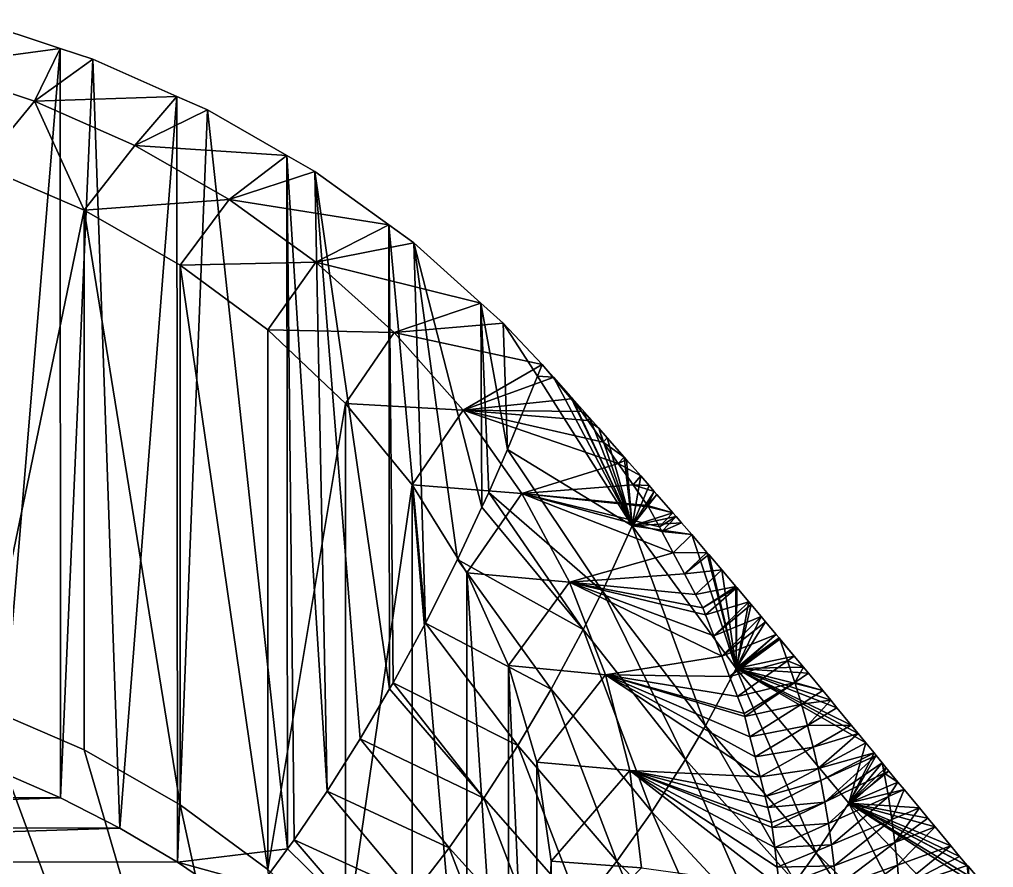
# Model space of a CAD drawing. Header units: metres. Extents: x -44.6 to 35.4, y -44.1 to 26.9.
# Drawn here: x -23.86 to -18.44, y 21.97 to 26.68 of the extents above; entities that cross this region are included whole.
import ezdxf

# ---------------------------------------------------------------- set-up
doc = ezdxf.new("R2010")
doc.units = ezdxf.units.M

msp = doc.modelspace()

# ---------------------------------------------------------------- linework, layer by layer
for points in [[(-23.629068, 26.523386, 98.445526), (-24.116924, 26.683905, 98.352852), (-24.359426, 26.423681, 99.426849)], [(-24.116924, 26.683905, 98.352852), (-23.629068, 26.523386, 98.445526), (-23.963497, 22.503819, 91.214554)], [(-24.359426, 26.423681, 99.426849), (-23.772367, 26.230522, 99.538376), (-23.629068, 26.523386, 98.445526)], [(-23.629068, 26.523386, 98.445526), (-23.626297, 22.357008, 91.214554), (-23.963497, 22.503819, 91.214554)], [(-23.772367, 26.230522, 99.538376), (-23.447474, 26.463634, 98.480026), (-23.629068, 26.523386, 98.445526)], [(-23.626297, 22.357008, 91.214554), (-23.629068, 26.523386, 98.445526), (-23.447474, 26.463634, 98.480026)], [(-22.979111, 26.255901, 98.59996), (-23.447474, 26.463634, 98.480026), (-23.772367, 26.230522, 99.538376)], [(-23.447474, 26.463634, 98.480026), (-23.296661, 22.188845, 91.214554), (-23.626297, 22.357008, 91.214554)], [(-23.447474, 26.463634, 98.480026), (-22.979111, 26.255901, 98.59996), (-23.296661, 22.188845, 91.214554)], [(-24.068258, 25.869621, 99.746742), (-23.772367, 26.230522, 99.538376), (-24.359426, 26.423681, 99.426849)], [(-23.772367, 26.230522, 99.538376), (-24.068258, 25.869621, 99.746742), (-23.494675, 25.623297, 99.888954)], [(-23.772367, 26.230522, 99.538376), (-23.213409, 25.982605, 99.681511), (-22.979111, 26.255901, 98.59996)], [(-23.494675, 25.623297, 99.888954), (-23.213409, 25.982605, 99.681511), (-23.772367, 26.230522, 99.538376)], [(-22.979111, 26.255901, 98.59996), (-22.975603, 21.999846, 91.214554), (-23.296661, 22.188845, 91.214554)], [(-23.213409, 25.982605, 99.681511), (-22.810064, 26.180923, 98.64325), (-22.979111, 26.255901, 98.59996)], [(-22.975603, 21.999846, 91.214554), (-22.979111, 26.255901, 98.59996), (-22.810064, 26.180923, 98.64325)], [(-22.367315, 25.927761, 98.789413), (-22.810064, 26.180923, 98.64325), (-23.213409, 25.982605, 99.681511)], [(-22.36348, 22.0737, 92.102325), (-22.975603, 21.999846, 91.214554), (-22.810064, 26.180923, 98.64325)], [(-22.810064, 26.180923, 98.64325), (-22.367315, 25.927761, 98.789413), (-22.36348, 22.0737, 92.102325)], [(-22.689337, 25.682941, 99.854523), (-23.213409, 25.982605, 99.681511), (-23.494675, 25.623297, 99.888954)], [(-23.213409, 25.982605, 99.681511), (-22.689337, 25.682941, 99.854523), (-22.367315, 25.927761, 98.789413)], [(-22.689337, 25.682941, 99.854523), (-22.212437, 25.839201, 98.840538), (-22.367315, 25.927761, 98.789413)], [(-22.367315, 25.927761, 98.789413), (-22.212437, 25.839201, 98.840538), (-22.142908, 22.394337, 92.978561)], [(-22.142908, 22.394337, 92.978561), (-22.327505, 22.122843, 92.236618), (-22.367315, 25.927761, 98.789413)], [(-22.327505, 22.122843, 92.236618), (-22.36348, 22.0737, 92.102325), (-22.367315, 25.927761, 98.789413)], [(-23.494675, 25.623297, 99.888954), (-24.068258, 25.869621, 99.746742), (-24.068256, 22.869621, 94.550583)], [(-21.801201, 25.542994, 99.011559), (-22.212437, 25.839201, 98.840538), (-22.689337, 25.682941, 99.854523)], [(-22.212437, 25.839201, 98.840538), (-21.801201, 25.542994, 99.011559), (-21.796711, 22.96246, 94.53112)], [(-21.796711, 22.96246, 94.53112), (-21.959049, 22.685507, 93.774261), (-22.212437, 25.839201, 98.840538)], [(-21.959049, 22.685507, 93.774261), (-22.142908, 22.394337, 92.978561), (-22.212437, 25.839201, 98.840538)], [(-23.494675, 25.623297, 99.888954), (-22.960392, 25.317797, 100.065338), (-22.689337, 25.682941, 99.854523)], [(-22.206509, 25.335167, 100.055305), (-22.689337, 25.682941, 99.854523), (-22.960392, 25.317797, 100.065338)], [(-22.689337, 25.682941, 99.854523), (-22.206509, 25.335167, 100.055305), (-21.801201, 25.542994, 99.011559)], [(-24.068256, 22.869621, 94.550583), (-23.494675, 22.623297, 94.692802), (-23.494675, 25.623297, 99.888954)], [(-23.494675, 25.623297, 99.888954), (-23.494675, 22.623297, 94.692802), (-22.960392, 22.317797, 94.869186)], [(-22.960392, 22.317797, 94.869186), (-22.960392, 25.317797, 100.065338), (-23.494675, 25.623297, 99.888954)], [(-22.206509, 25.335167, 100.055305), (-21.661842, 25.442617, 99.069511), (-21.801201, 25.542994, 99.011559)], [(-21.801201, 25.542994, 99.011559), (-21.661842, 25.442617, 99.069511), (-21.596203, 23.328558, 95.531586)], [(-21.596203, 23.328558, 95.531586), (-21.776583, 22.996799, 94.624962), (-21.801201, 25.542994, 99.011559)], [(-21.776583, 22.996799, 94.624962), (-21.796711, 22.96246, 94.53112), (-21.801201, 25.542994, 99.011559)], [(-21.287722, 25.106327, 99.263664), (-21.661842, 25.442617, 99.069511), (-22.206509, 25.335167, 100.055305)], [(-21.661842, 25.442617, 99.069511), (-21.287722, 25.106327, 99.263664), (-21.28306, 23.971941, 97.289825)], [(-21.28306, 23.971941, 97.289825), (-21.418655, 23.681005, 96.494759), (-21.661842, 25.442617, 99.069511)], [(-21.418655, 23.681005, 96.494759), (-21.596203, 23.328558, 95.531586), (-21.661842, 25.442617, 99.069511)], [(-22.960392, 25.317797, 100.065338), (-22.473509, 24.95775, 100.273209), (-22.206509, 25.335167, 100.055305)], [(-22.960392, 25.317797, 100.065338), (-22.960392, 22.317797, 94.869186), (-22.473509, 21.95775, 95.077057)], [(-22.473509, 21.95775, 95.077057), (-22.473509, 24.95775, 100.273209), (-22.960392, 25.317797, 100.065338)], [(-21.770786, 24.943506, 100.281433), (-22.206509, 25.335167, 100.055305), (-22.473509, 24.95775, 100.273209)], [(-22.206509, 25.335167, 100.055305), (-21.770786, 24.943506, 100.281433), (-21.287722, 25.106327, 99.263664)], [(-21.770786, 24.943506, 100.281433), (-21.164968, 24.995985, 99.32737), (-21.287722, 25.106327, 99.263664)], [(-21.287722, 25.106327, 99.263664), (-21.164968, 24.995985, 99.32737), (-21.13983, 24.294205, 98.170494)], [(-21.13983, 24.294205, 98.170494), (-21.244968, 24.053673, 97.513176), (-21.287722, 25.106327, 99.263664)], [(-21.244968, 24.053673, 97.513176), (-21.28306, 23.971941, 97.289825), (-21.287722, 25.106327, 99.263664)], [(-20.947977, 24.766102, 99.460098), (-21.164968, 24.995985, 99.32737), (-21.770786, 24.943506, 100.281433)], [(-21.164968, 24.995985, 99.32737), (-20.947977, 24.766102, 99.460098), (-20.973417, 24.700876, 99.281845)], [(-20.973417, 24.700876, 99.281845), (-21.13983, 24.294205, 98.170494), (-21.164968, 24.995985, 99.32737)], [(-22.473509, 24.95775, 100.273209), (-22.041407, 24.548616, 100.509422), (-21.770786, 24.943506, 100.281433)], [(-22.041407, 24.548616, 100.509422), (-22.473509, 24.95775, 100.273209), (-22.473509, 21.95775, 95.077057)], [(-21.387463, 24.512711, 100.530151), (-21.770786, 24.943506, 100.281433), (-22.041407, 24.548616, 100.509422)], [(-20.947977, 24.766102, 99.460098), (-21.770786, 24.943506, 100.281433), (-21.387463, 24.512711, 100.530151)], [(-21.387463, 24.512711, 100.530151), (-20.886723, 24.693371, 99.50209), (-20.947977, 24.766102, 99.460098)], [(-20.973417, 24.700876, 99.281845), (-20.947977, 24.766102, 99.460098), (-20.884922, 24.695456, 99.498978)], [(-20.947977, 24.766102, 99.460098), (-20.886723, 24.693371, 99.50209), (-20.884922, 24.695456, 99.498978)], [(-20.786348, 24.574194, 99.570892), (-20.886723, 24.693371, 99.50209), (-21.387463, 24.512711, 100.530151)], [(-21.13983, 24.294205, 98.170494), (-20.973417, 24.700876, 99.281845), (-20.44619, 23.868719, 99.075012)], [(-20.44619, 23.868719, 99.075012), (-20.973417, 24.700876, 99.281845), (-20.884922, 24.695456, 99.498978)], [(-20.789352, 24.588381, 99.557907), (-20.884922, 24.695456, 99.498978), (-20.886723, 24.693371, 99.50209)], [(-20.886723, 24.693371, 99.50209), (-20.786348, 24.574194, 99.570892), (-20.789352, 24.588381, 99.557907)], [(-20.884922, 24.695456, 99.498978), (-20.789352, 24.588381, 99.557907), (-20.44619, 23.868719, 99.075012)], [(-22.473509, 21.95775, 95.077057), (-22.041407, 21.548616, 95.313271), (-22.041407, 24.548616, 100.509422)], [(-22.041407, 24.548616, 100.509422), (-21.670635, 24.096598, 100.770393), (-21.387463, 24.512711, 100.530151)], [(-21.670635, 24.096598, 100.770393), (-22.041407, 24.548616, 100.509422), (-22.041407, 21.548616, 95.313271)], [(-21.387463, 24.512711, 100.530151), (-20.727842, 24.504728, 99.611), (-20.786348, 24.574194, 99.570892)], [(-20.786348, 24.574194, 99.570892), (-20.781773, 24.579849, 99.562096), (-20.789352, 24.588381, 99.557907)], [(-20.789352, 24.588381, 99.557907), (-20.781773, 24.579849, 99.562096), (-20.44619, 23.868719, 99.075012)], [(-20.781773, 24.579849, 99.562096), (-20.786348, 24.574194, 99.570892), (-20.727842, 24.504728, 99.611)], [(-20.727842, 24.504728, 99.611), (-20.68232, 24.467886, 99.617126), (-20.781773, 24.579849, 99.562096)], [(-20.781773, 24.579849, 99.562096), (-20.68232, 24.467886, 99.617126), (-20.44619, 23.868719, 99.075012)], [(-21.061186, 24.04801, 100.798447), (-21.387463, 24.512711, 100.530151), (-21.670635, 24.096598, 100.770393)], [(-21.387463, 24.512711, 100.530151), (-20.607731, 24.333658, 99.70977), (-20.692762, 24.454763, 99.639847)], [(-21.387463, 24.512711, 100.530151), (-21.061186, 24.04801, 100.798447), (-20.524174, 24.214649, 99.778481)], [(-20.524174, 24.214649, 99.778481), (-20.607731, 24.333658, 99.70977), (-21.387463, 24.512711, 100.530151)], [(-20.692762, 24.454763, 99.639847), (-20.727842, 24.504728, 99.611), (-21.387463, 24.512711, 100.530151)], [(-20.727842, 24.504728, 99.611), (-20.692762, 24.454763, 99.639847), (-20.68232, 24.467886, 99.617126)], [(-20.632561, 24.411869, 99.644653), (-20.68232, 24.467886, 99.617126), (-20.692762, 24.454763, 99.639847)], [(-20.692762, 24.454763, 99.639847), (-20.607731, 24.333658, 99.70977), (-20.632561, 24.411869, 99.644653)], [(-20.44619, 23.868719, 99.075012), (-20.68232, 24.467886, 99.617126), (-20.632561, 24.411869, 99.644653)], [(-20.607731, 24.333658, 99.70977), (-20.585484, 24.358522, 99.667358), (-20.632561, 24.411869, 99.644653)], [(-20.632561, 24.411869, 99.644653), (-20.585484, 24.358522, 99.667358), (-20.44619, 23.868719, 99.075012)], [(-20.491102, 24.251577, 99.712883), (-20.585484, 24.358522, 99.667358), (-20.607731, 24.333658, 99.70977)], [(-20.607731, 24.333658, 99.70977), (-20.524174, 24.214649, 99.778481), (-20.491102, 24.251577, 99.712883)], [(-20.585484, 24.358522, 99.667358), (-20.491102, 24.251577, 99.712883), (-20.44619, 23.868719, 99.075012)], [(-21.244968, 24.053673, 97.513176), (-21.13983, 24.294205, 98.170494), (-20.612606, 23.506401, 97.945869)], [(-20.44619, 23.868719, 99.075012), (-20.612606, 23.506401, 97.945869), (-21.13983, 24.294205, 98.170494)], [(-20.477446, 24.236101, 99.719467), (-20.491102, 24.251577, 99.712883), (-20.524174, 24.214649, 99.778481)], [(-20.39924, 24.14678, 99.751022), (-20.477446, 24.236101, 99.719467), (-20.524174, 24.214649, 99.778481)], [(-20.44619, 23.868719, 99.075012), (-20.491102, 24.251577, 99.712883), (-20.477446, 24.236101, 99.719467)], [(-20.477446, 24.236101, 99.719467), (-20.39924, 24.14678, 99.751022), (-20.44619, 23.868719, 99.075012)], [(-20.442019, 24.097639, 99.846031), (-20.524174, 24.214649, 99.778481), (-21.061186, 24.04801, 100.798447)], [(-20.524174, 24.214649, 99.778481), (-20.442019, 24.097639, 99.846031), (-20.39924, 24.14678, 99.751022)], [(-20.39924, 24.14678, 99.751022), (-20.351559, 24.092321, 99.770256), (-20.44619, 23.868719, 99.075012)], [(-20.351559, 24.092321, 99.770256), (-20.39924, 24.14678, 99.751022), (-20.442019, 24.097639, 99.846031)], [(-22.041407, 21.548616, 95.313271), (-21.670635, 21.096598, 95.574242), (-21.670635, 24.096598, 100.770393)], [(-21.670635, 24.096598, 100.770393), (-21.366816, 23.608547, 101.05217), (-21.061186, 24.04801, 100.798447)], [(-21.670635, 24.096598, 100.770393), (-21.670635, 21.096598, 95.574242), (-21.366816, 20.608547, 95.856018)], [(-21.366816, 20.608547, 95.856018), (-21.366816, 23.608547, 101.05217), (-21.670635, 24.096598, 100.770393)], [(-20.361197, 23.982529, 99.912491), (-20.442019, 24.097639, 99.846031), (-21.061186, 24.04801, 100.798447)], [(-20.44619, 23.868719, 99.075012), (-20.351559, 24.092321, 99.770256), (-20.323816, 24.060637, 99.781448)], [(-20.323816, 24.060637, 99.781448), (-20.309092, 24.043665, 99.786118), (-20.44619, 23.868719, 99.075012)], [(-20.442019, 24.097639, 99.846031), (-20.361197, 23.982529, 99.912491), (-20.323816, 24.060637, 99.781448)], [(-20.323816, 24.060637, 99.781448), (-20.351559, 24.092321, 99.770256), (-20.442019, 24.097639, 99.846031)], [(-20.361197, 23.982529, 99.912491), (-20.309092, 24.043665, 99.786118), (-20.323816, 24.060637, 99.781448)], [(-21.366816, 23.608547, 101.05217), (-20.795919, 23.555046, 101.083061), (-21.061186, 24.04801, 100.798447)], [(-21.28306, 23.971941, 97.289825), (-21.244968, 24.053673, 97.513176), (-20.719193, 23.292372, 97.277763)], [(-20.612606, 23.506401, 97.945869), (-20.719193, 23.292372, 97.277763), (-21.244968, 24.053673, 97.513176)], [(-21.061186, 24.04801, 100.798447), (-20.355774, 23.974806, 99.916954), (-20.361197, 23.982529, 99.912491)], [(-21.061186, 24.04801, 100.798447), (-20.281664, 23.837084, 99.996468), (-20.295429, 23.862661, 99.981697)], [(-20.217896, 23.718576, 100.064888), (-21.061186, 24.04801, 100.798447), (-20.795919, 23.555046, 101.083061)], [(-20.217896, 23.718576, 100.064888), (-20.281664, 23.837084, 99.996468), (-21.061186, 24.04801, 100.798447)], [(-20.295429, 23.862661, 99.981697), (-20.355774, 23.974806, 99.916954), (-21.061186, 24.04801, 100.798447)], [(-20.309092, 24.043665, 99.786118), (-20.220879, 23.942003, 99.814072), (-20.44619, 23.868719, 99.075012)], [(-20.220879, 23.942003, 99.814072), (-20.309092, 24.043665, 99.786118), (-20.361197, 23.982529, 99.912491)], [(-21.418655, 23.681005, 96.494759), (-21.28306, 23.971941, 97.289825), (-20.719193, 23.292372, 97.277763)], [(-20.361197, 23.982529, 99.912491), (-20.355774, 23.974806, 99.916954), (-20.220879, 23.942003, 99.814072)], [(-20.355774, 23.974806, 99.916954), (-20.295429, 23.862661, 99.981697), (-20.220879, 23.942003, 99.814072)], [(-20.220879, 23.942003, 99.814072), (-20.202124, 23.920389, 99.820015), (-20.44619, 23.868719, 99.075012)], [(-20.44619, 23.868719, 99.075012), (-20.202124, 23.920389, 99.820015), (-20.171455, 23.885046, 99.829727)], [(-20.202124, 23.920389, 99.820015), (-20.220879, 23.942003, 99.814072), (-20.295429, 23.862661, 99.981697)], [(-20.295429, 23.862661, 99.981697), (-20.281664, 23.837084, 99.996468), (-20.202124, 23.920389, 99.820015)], [(-20.171455, 23.885046, 99.829727), (-20.202124, 23.920389, 99.820015), (-20.281664, 23.837084, 99.996468)], [(-20.039448, 22.757462, 97.701668), (-20.612606, 23.506401, 97.945869), (-20.44619, 23.868719, 99.075012)], [(-20.171455, 23.885046, 99.829727), (-20.115612, 23.820061, 99.842178), (-20.44619, 23.868719, 99.075012)], [(-19.868193, 23.07642, 98.848267), (-20.44619, 23.868719, 99.075012), (-20.115612, 23.820061, 99.842178)], [(-20.44619, 23.868719, 99.075012), (-19.868193, 23.07642, 98.848267), (-20.039448, 22.757462, 97.701668)], [(-20.115612, 23.820061, 99.842178), (-20.171455, 23.885046, 99.829727), (-20.281664, 23.837084, 99.996468)], [(-20.281664, 23.837084, 99.996468), (-20.217896, 23.718576, 100.064888), (-20.115612, 23.820061, 99.842178)], [(-20.030701, 23.721251, 99.861099), (-20.115612, 23.820061, 99.842178), (-20.217896, 23.718576, 100.064888)], [(-20.115612, 23.820061, 99.842178), (-20.030701, 23.721251, 99.861099), (-19.868193, 23.07642, 98.848267)], [(-21.596203, 23.328558, 95.531586), (-21.418655, 23.681005, 96.494759), (-20.897404, 22.961145, 96.242279)], [(-20.719193, 23.292372, 97.277763), (-20.897404, 22.961145, 96.242279), (-21.418655, 23.681005, 96.494759)], [(-20.795919, 23.555046, 101.083061), (-20.155266, 23.602188, 100.13208), (-20.217896, 23.718576, 100.064888)], [(-20.217896, 23.718576, 100.064888), (-20.155266, 23.602188, 100.13208), (-20.030701, 23.721251, 99.861099)], [(-20.020117, 23.708933, 99.863457), (-20.030701, 23.721251, 99.861099), (-20.155266, 23.602188, 100.13208)], [(-19.947449, 23.623524, 99.87233), (-20.020117, 23.708933, 99.863457), (-20.155266, 23.602188, 100.13208)], [(-19.868193, 23.07642, 98.848267), (-20.030701, 23.721251, 99.861099), (-20.020117, 23.708933, 99.863457)], [(-20.020117, 23.708933, 99.863457), (-19.947449, 23.623524, 99.87233), (-19.868193, 23.07642, 98.848267)], [(-20.795919, 23.555046, 101.083061), (-21.366816, 23.608547, 101.05217), (-21.134554, 23.09186, 101.350479)], [(-21.366816, 23.608547, 101.05217), (-21.366816, 20.608547, 95.856018), (-21.134552, 20.091862, 96.154327)], [(-21.134552, 20.091862, 96.154327), (-21.134554, 23.09186, 101.350479), (-21.366816, 23.608547, 101.05217)], [(-20.09374, 23.48785, 100.198097), (-20.155266, 23.602188, 100.13208), (-20.795919, 23.555046, 101.083061)], [(-20.155266, 23.602188, 100.13208), (-20.09374, 23.48785, 100.198097), (-19.947449, 23.623524, 99.87233)], [(-19.86952, 23.531931, 99.881844), (-19.947449, 23.623524, 99.87233), (-20.09374, 23.48785, 100.198097)], [(-19.868193, 23.07642, 98.848267), (-19.947449, 23.623524, 99.87233), (-19.86952, 23.531931, 99.881844)], [(-21.134554, 23.09186, 101.350479), (-20.594883, 23.039803, 101.380539), (-20.795919, 23.555046, 101.083061)], [(-20.795919, 23.555046, 101.083061), (-20.053278, 23.412655, 100.241508), (-20.09374, 23.48785, 100.198097)], [(-20.795919, 23.555046, 101.083061), (-19.992922, 23.257965, 100.330818), (-20.038099, 23.373756, 100.263969)], [(-19.948345, 23.143719, 100.396782), (-20.795919, 23.555046, 101.083061), (-20.594883, 23.039803, 101.380539)], [(-19.948345, 23.143719, 100.396782), (-19.992922, 23.257965, 100.330818), (-20.795919, 23.555046, 101.083061)], [(-20.038099, 23.373756, 100.263969), (-20.053278, 23.412655, 100.241508), (-20.795919, 23.555046, 101.083061)], [(-20.09374, 23.48785, 100.198097), (-20.053278, 23.412655, 100.241508), (-19.86952, 23.531931, 99.881844)], [(-20.053278, 23.412655, 100.241508), (-19.865263, 23.526892, 99.882027), (-19.86952, 23.531931, 99.881844)], [(-20.053278, 23.412655, 100.241508), (-20.038099, 23.373756, 100.263969), (-19.865263, 23.526892, 99.882027)], [(-19.798038, 23.447306, 99.884995), (-19.865263, 23.526892, 99.882027), (-20.038099, 23.373756, 100.263969)], [(-19.86952, 23.531931, 99.881844), (-19.865263, 23.526892, 99.882027), (-19.868193, 23.07642, 98.848267)], [(-19.868193, 23.07642, 98.848267), (-19.865263, 23.526892, 99.882027), (-19.798038, 23.447306, 99.884995)], [(-20.15028, 22.569258, 97.023041), (-20.719193, 23.292372, 97.277763), (-20.612606, 23.506401, 97.945869)], [(-20.612606, 23.506401, 97.945869), (-20.039448, 22.757462, 97.701668), (-20.15028, 22.569258, 97.023041)], [(-20.038099, 23.373756, 100.263969), (-19.992922, 23.257965, 100.330818), (-19.798038, 23.447306, 99.884995)], [(-19.992922, 23.257965, 100.330818), (-19.784243, 23.430862, 99.884468), (-19.798038, 23.447306, 99.884995)], [(-19.729387, 23.365469, 99.882393), (-19.784243, 23.430862, 99.884468), (-19.992922, 23.257965, 100.330818)], [(-19.798038, 23.447306, 99.884995), (-19.784243, 23.430862, 99.884468), (-19.868193, 23.07642, 98.848267)], [(-19.784243, 23.430862, 99.884468), (-19.729387, 23.365469, 99.882393), (-19.868193, 23.07642, 98.848267)], [(-19.992922, 23.257965, 100.330818), (-19.948345, 23.143719, 100.396782), (-19.729387, 23.365469, 99.882393)], [(-19.948345, 23.143719, 100.396782), (-19.704054, 23.335268, 99.881432), (-19.729387, 23.365469, 99.882393)], [(-19.868193, 23.07642, 98.848267), (-19.729387, 23.365469, 99.882393), (-19.704054, 23.335268, 99.881432)], [(-21.776583, 22.996799, 94.624962), (-21.596203, 23.328558, 95.531586), (-21.08198, 22.648314, 95.262573)], [(-20.897404, 22.961145, 96.242279), (-21.08198, 22.648314, 95.262573), (-21.596203, 23.328558, 95.531586)], [(-19.645113, 23.265007, 99.879196), (-19.704054, 23.335268, 99.881432), (-19.948345, 23.143719, 100.396782)], [(-19.868193, 23.07642, 98.848267), (-19.704054, 23.335268, 99.881432), (-19.645113, 23.265007, 99.879196)], [(-20.337254, 22.278311, 95.970955), (-20.897404, 22.961145, 96.242279), (-20.719193, 23.292372, 97.277763)], [(-20.719193, 23.292372, 97.277763), (-20.15028, 22.569258, 97.023041), (-20.337254, 22.278311, 95.970955)], [(-19.948345, 23.143719, 100.396782), (-19.904335, 23.030928, 100.461899), (-19.645113, 23.265007, 99.879196)], [(-19.628916, 23.245539, 99.87674), (-19.645113, 23.265007, 99.879196), (-19.904335, 23.030928, 100.461899)], [(-19.645113, 23.265007, 99.879196), (-19.628916, 23.245539, 99.87674), (-19.868193, 23.07642, 98.848267)], [(-21.661608, 16.355207, 98.311684), (-26.575577, 23.20302, 94.358101), (-27.208071, 23.117067, 94.407722)], [(-25.93568, 23.221008, 94.34771), (-26.575577, 23.20302, 94.358101), (-21.661608, 16.355207, 98.311684)], [(-21.661608, 16.355207, 98.311684), (-25.298082, 23.170759, 94.376724), (-25.93568, 23.221008, 94.34771)], [(-19.904335, 23.030928, 100.461899), (-19.625957, 23.238831, 99.880348), (-19.628916, 23.245539, 99.87674)], [(-19.582146, 23.118141, 99.938873), (-19.625957, 23.238831, 99.880348), (-19.904335, 23.030928, 100.461899)], [(-19.868193, 23.07642, 98.848267), (-19.628916, 23.245539, 99.87674), (-19.624357, 23.240057, 99.876045)], [(-19.624357, 23.240057, 99.876045), (-19.545115, 23.1448, 99.864006), (-19.868193, 23.07642, 98.848267)], [(-19.628916, 23.245539, 99.87674), (-19.625957, 23.238831, 99.880348), (-19.624357, 23.240057, 99.876045)], [(-19.545115, 23.1448, 99.864006), (-19.624357, 23.240057, 99.876045), (-19.625957, 23.238831, 99.880348)], [(-19.625957, 23.238831, 99.880348), (-19.582146, 23.118141, 99.938873), (-19.545115, 23.1448, 99.864006)], [(-21.661608, 16.355207, 98.311684), (-24.672447, 23.053036, 94.444695), (-25.298082, 23.170759, 94.376724)], [(-20.594883, 23.039803, 101.380539), (-19.904335, 23.030928, 100.461899), (-19.948345, 23.143719, 100.396782)], [(-19.868193, 23.07642, 98.848267), (-19.545115, 23.1448, 99.864006), (-19.493631, 23.082912, 99.856186)], [(-19.493631, 23.082912, 99.856186), (-19.545115, 23.1448, 99.864006), (-19.582146, 23.118141, 99.938873)], [(-27.208071, 23.117067, 94.407722), (-27.823574, 22.964453, 94.495834), (-21.661608, 16.355207, 98.311684)], [(-20.594883, 23.039803, 101.380539), (-21.134554, 23.09186, 101.350479), (-20.977367, 22.554373, 101.660797)], [(-21.134554, 23.09186, 101.350479), (-21.134552, 20.091862, 96.154327), (-20.977367, 19.554373, 96.464645)], [(-20.977367, 19.554373, 96.464645), (-20.977367, 22.554373, 101.660797), (-21.134554, 23.09186, 101.350479)], [(-19.904335, 23.030928, 100.461899), (-19.860861, 22.919504, 100.52623), (-19.582146, 23.118141, 99.938873)], [(-19.541733, 22.997879, 99.997147), (-19.582146, 23.118141, 99.938873), (-19.860861, 22.919504, 100.52623)], [(-19.582146, 23.118141, 99.938873), (-19.541733, 22.997879, 99.997147), (-19.493631, 23.082912, 99.856186)], [(-24.068256, 22.869621, 94.550583), (-24.672447, 23.053036, 94.444695), (-21.661608, 16.355207, 98.311684)], [(-20.977367, 22.554373, 101.660797), (-20.460516, 22.508532, 101.687263), (-20.594883, 23.039803, 101.380539)], [(-20.594883, 23.039803, 101.380539), (-19.824024, 22.825094, 100.580734), (-19.860861, 22.919504, 100.52623)], [(-19.860861, 22.919504, 100.52623), (-19.904335, 23.030928, 100.461899), (-20.594883, 23.039803, 101.380539)], [(-20.594883, 23.039803, 101.380539), (-19.791471, 22.696384, 100.655045), (-19.819921, 22.808874, 100.590103)], [(-20.594883, 23.039803, 101.380539), (-20.460516, 22.508532, 101.687263), (-19.735243, 22.474064, 100.783401)], [(-19.735243, 22.474064, 100.783401), (-19.763252, 22.584806, 100.719467), (-20.594883, 23.039803, 101.380539)], [(-19.763252, 22.584806, 100.719467), (-19.791471, 22.696384, 100.655045), (-20.594883, 23.039803, 101.380539)], [(-19.819921, 22.808874, 100.590103), (-19.824024, 22.825094, 100.580734), (-20.594883, 23.039803, 101.380539)], [(-19.422773, 22.050541, 97.438927), (-20.039448, 22.757462, 97.701668), (-19.868193, 23.07642, 98.848267)], [(-19.493631, 23.082912, 99.856186), (-19.46599, 23.049467, 99.848808), (-19.868193, 23.07642, 98.848267)], [(-19.242027, 22.327545, 98.602615), (-19.868193, 23.07642, 98.848267), (-19.146885, 22.662302, 99.736649)], [(-19.868193, 23.07642, 98.848267), (-19.22753, 22.760347, 99.772125), (-19.189928, 22.714661, 99.757813)], [(-19.189928, 22.714661, 99.757813), (-19.146885, 22.662302, 99.736649), (-19.868193, 23.07642, 98.848267)], [(-19.868193, 23.07642, 98.848267), (-19.30743, 22.857431, 99.802536), (-19.22753, 22.760347, 99.772125)], [(-19.868193, 23.07642, 98.848267), (-19.386852, 22.953709, 99.827698), (-19.342342, 22.899851, 99.815826)], [(-19.46599, 23.049467, 99.848808), (-19.386852, 22.953709, 99.827698), (-19.868193, 23.07642, 98.848267)], [(-19.342342, 22.899851, 99.815826), (-19.30743, 22.857431, 99.802536), (-19.868193, 23.07642, 98.848267)], [(-19.868193, 23.07642, 98.848267), (-19.242027, 22.327545, 98.602615), (-19.422773, 22.050541, 97.438927)], [(-19.541733, 22.997879, 99.997147), (-19.46599, 23.049467, 99.848808), (-19.493631, 23.082912, 99.856186)], [(-19.386852, 22.953709, 99.827698), (-19.46599, 23.049467, 99.848808), (-19.541733, 22.997879, 99.997147)], [(-21.796711, 22.96246, 94.53112), (-21.776583, 22.996799, 94.624962), (-21.271658, 22.354214, 94.340034)], [(-21.08198, 22.648314, 95.262573), (-21.271658, 22.354214, 94.340034), (-21.776583, 22.996799, 94.624962)], [(-19.860861, 22.919504, 100.52623), (-19.824024, 22.825094, 100.580734), (-19.541733, 22.997879, 99.997147)], [(-19.824024, 22.825094, 100.580734), (-19.819921, 22.808874, 100.590103), (-19.541733, 22.997879, 99.997147)], [(-19.504614, 22.877995, 100.055199), (-19.541733, 22.997879, 99.997147), (-19.819921, 22.808874, 100.590103)], [(-19.541733, 22.997879, 99.997147), (-19.504614, 22.877995, 100.055199), (-19.386852, 22.953709, 99.827698)], [(-21.661608, 16.355207, 98.311684), (-27.823574, 22.964453, 94.495834), (-28.412756, 22.747492, 94.621101)], [(-21.959049, 22.685507, 93.774261), (-21.796711, 22.96246, 94.53112), (-21.271658, 22.354214, 94.340034)], [(-20.532757, 22.003859, 94.975243), (-21.08198, 22.648314, 95.262573), (-20.897404, 22.961145, 96.242279)], [(-20.897404, 22.961145, 96.242279), (-20.337254, 22.278311, 95.970955), (-20.532757, 22.003859, 94.975243)], [(-19.342342, 22.899851, 99.815826), (-19.386852, 22.953709, 99.827698), (-19.504614, 22.877995, 100.055199)], [(-21.661608, 16.355207, 98.311684), (-23.494675, 22.623297, 94.692802), (-24.068256, 22.869621, 94.550583)], [(-19.819921, 22.808874, 100.590103), (-19.791471, 22.696384, 100.655045), (-19.504614, 22.877995, 100.055199)], [(-19.470692, 22.758436, 100.113068), (-19.504614, 22.877995, 100.055199), (-19.791471, 22.696384, 100.655045)], [(-19.504614, 22.877995, 100.055199), (-19.470692, 22.758436, 100.113068), (-19.342342, 22.899851, 99.815826)], [(-19.470692, 22.758436, 100.113068), (-19.30743, 22.857431, 99.802536), (-19.342342, 22.899851, 99.815826)], [(-19.22753, 22.760347, 99.772125), (-19.30743, 22.857431, 99.802536), (-19.470692, 22.758436, 100.113068)], [(-19.791471, 22.696384, 100.655045), (-19.763252, 22.584806, 100.719467), (-19.470692, 22.758436, 100.113068)], [(-19.439884, 22.639154, 100.170776), (-19.470692, 22.758436, 100.113068), (-19.763252, 22.584806, 100.719467)], [(-19.470692, 22.758436, 100.113068), (-19.439884, 22.639154, 100.170776), (-19.22753, 22.760347, 99.772125)], [(-19.189928, 22.714661, 99.757813), (-19.22753, 22.760347, 99.772125), (-19.439884, 22.639154, 100.170776)], [(-28.412756, 22.747492, 94.621101), (-28.966686, 22.469471, 94.781616), (-21.661608, 16.355207, 98.311684)], [(-19.540537, 21.887262, 96.750031), (-20.15028, 22.569258, 97.023041), (-20.039448, 22.757462, 97.701668)], [(-20.039448, 22.757462, 97.701668), (-19.422773, 22.050541, 97.438927), (-19.540537, 21.887262, 96.750031)], [(-19.439884, 22.639154, 100.170776), (-19.412115, 22.520094, 100.228363), (-19.189928, 22.714661, 99.757813)], [(-19.412115, 22.520094, 100.228363), (-19.146885, 22.662302, 99.736649), (-19.189928, 22.714661, 99.757813)], [(-22.142908, 22.394337, 92.978561), (-21.959049, 22.685507, 93.774261), (-21.465462, 22.078573, 93.474113)], [(-21.271658, 22.354214, 94.340034), (-21.465462, 22.078573, 93.474113), (-21.959049, 22.685507, 93.774261)], [(-19.101269, 22.606813, 99.714218), (-19.146885, 22.662302, 99.736649), (-19.412115, 22.520094, 100.228363)], [(-19.146885, 22.662302, 99.736649), (-19.101269, 22.606813, 99.714218), (-19.242027, 22.327545, 98.602615)], [(-21.661608, 16.355207, 98.311684), (-22.960392, 22.317797, 94.869186), (-23.494675, 22.623297, 94.692802)], [(-20.735298, 21.746134, 94.037369), (-21.271658, 22.354214, 94.340034), (-21.08198, 22.648314, 95.262573)], [(-21.08198, 22.648314, 95.262573), (-20.532757, 22.003859, 94.975243), (-20.735298, 21.746134, 94.037369)], [(-19.763252, 22.584806, 100.719467), (-19.735243, 22.474064, 100.783401), (-19.439884, 22.639154, 100.170776)], [(-19.412115, 22.520094, 100.228363), (-19.439884, 22.639154, 100.170776), (-19.735243, 22.474064, 100.783401)], [(-19.412115, 22.520094, 100.228363), (-19.397854, 22.453424, 100.260605), (-19.101269, 22.606813, 99.714218)], [(-19.089556, 22.592566, 99.708466), (-19.101269, 22.606813, 99.714218), (-19.397854, 22.453424, 100.260605)], [(-19.101269, 22.606813, 99.714218), (-19.089556, 22.592566, 99.708466), (-19.242027, 22.327545, 98.602615)], [(-20.460516, 22.508532, 101.687263), (-20.977367, 22.554373, 101.660797), (-20.897644, 22.004229, 101.978424)], [(-20.897644, 22.004229, 101.978424), (-20.977367, 22.554373, 101.660797), (-20.977367, 19.554373, 96.464645)], [(-19.740332, 21.635088, 95.681831), (-20.337254, 22.278311, 95.970955), (-20.15028, 22.569258, 97.023041)], [(-20.15028, 22.569258, 97.023041), (-19.540537, 21.887262, 96.750031), (-19.740332, 21.635088, 95.681831)], [(-19.397854, 22.453424, 100.260605), (-19.374472, 22.333307, 100.318687), (-19.089556, 22.592566, 99.708466)], [(-19.055971, 22.551714, 99.691948), (-19.089556, 22.592566, 99.708466), (-19.374472, 22.333307, 100.318687)], [(-19.374472, 22.333307, 100.318687), (-19.043991, 22.493248, 99.715698), (-19.055971, 22.551714, 99.691948)], [(-19.242027, 22.327545, 98.602615), (-19.089556, 22.592566, 99.708466), (-19.055971, 22.551714, 99.691948)], [(-19.242027, 22.327545, 98.602615), (-19.055971, 22.551714, 99.691948), (-19.034992, 22.526194, 99.681641)], [(-19.034992, 22.526194, 99.681641), (-19.055971, 22.551714, 99.691948), (-19.043991, 22.493248, 99.715698)], [(-23.963497, 22.503819, 91.214554), (-23.626297, 22.357008, 91.214554), (-28.546425, 22.357845, 91.214561)], [(-20.897644, 22.004229, 101.978424), (-20.394449, 21.967686, 101.999519), (-20.460516, 22.508532, 101.687263)], [(-20.460516, 22.508532, 101.687263), (-19.670799, 22.219261, 100.930511), (-19.691912, 22.302742, 100.882317)], [(-19.691912, 22.302742, 100.882317), (-19.707428, 22.364088, 100.846901), (-20.460516, 22.508532, 101.687263)], [(-19.707428, 22.364088, 100.846901), (-19.735243, 22.474064, 100.783401), (-20.460516, 22.508532, 101.687263)], [(-20.460516, 22.508532, 101.687263), (-19.65394, 22.081242, 101.010201), (-19.667486, 22.192148, 100.946167)], [(-20.460516, 22.508532, 101.687263), (-20.394449, 21.967686, 101.999519), (-19.627213, 21.86245, 101.13652)], [(-19.627213, 21.86245, 101.13652), (-19.640518, 21.971369, 101.073639), (-20.460516, 22.508532, 101.687263)], [(-19.640518, 21.971369, 101.073639), (-19.65394, 22.081242, 101.010201), (-20.460516, 22.508532, 101.687263)], [(-19.667486, 22.192148, 100.946167), (-19.670799, 22.219261, 100.930511), (-20.460516, 22.508532, 101.687263)], [(-19.735243, 22.474064, 100.783401), (-19.707428, 22.364088, 100.846901), (-19.412115, 22.520094, 100.228363)], [(-19.397854, 22.453424, 100.260605), (-19.412115, 22.520094, 100.228363), (-19.707428, 22.364088, 100.846901)], [(-19.043991, 22.493248, 99.715698), (-19.374472, 22.333307, 100.318687), (-19.354181, 22.21409, 100.376335)], [(-19.354181, 22.21409, 100.376335), (-19.020994, 22.364481, 99.767242), (-19.043991, 22.493248, 99.715698)], [(-19.034992, 22.526194, 99.681641), (-19.018158, 22.505743, 99.672081), (-19.242027, 22.327545, 98.602615)], [(-19.242027, 22.327545, 98.602615), (-19.018158, 22.505743, 99.672081), (-18.967937, 22.444729, 99.643562)], [(-19.043991, 22.493248, 99.715698), (-19.018158, 22.505743, 99.672081), (-19.034992, 22.526194, 99.681641)], [(-18.967937, 22.444729, 99.643562), (-19.018158, 22.505743, 99.672081), (-19.043991, 22.493248, 99.715698)], [(-19.043991, 22.493248, 99.715698), (-19.020994, 22.364481, 99.767242), (-18.967937, 22.444729, 99.643562)], [(-22.946707, 15.130332, 99.018867), (-28.966686, 22.469471, 94.781616), (-29.476967, 22.134607, 94.974945)], [(-28.966686, 22.469471, 94.781616), (-22.461199, 15.491767, 98.810196), (-22.030657, 15.902132, 98.573265)], [(-28.966686, 22.469471, 94.781616), (-22.946707, 15.130332, 99.018867), (-22.461199, 15.491767, 98.810196)], [(-22.030657, 15.902132, 98.573265), (-21.661608, 16.355207, 98.311684), (-28.966686, 22.469471, 94.781616)], [(-19.707428, 22.364088, 100.846901), (-19.691912, 22.302742, 100.882317), (-19.397854, 22.453424, 100.260605)], [(-19.374472, 22.333307, 100.318687), (-19.397854, 22.453424, 100.260605), (-19.691912, 22.302742, 100.882317)], [(-18.967937, 22.444729, 99.643562), (-18.93401, 22.403666, 99.621788), (-19.242027, 22.327545, 98.602615)], [(-19.020994, 22.364481, 99.767242), (-18.93401, 22.403666, 99.621788), (-18.967937, 22.444729, 99.643562)], [(-22.327505, 22.122843, 92.236618), (-22.142908, 22.394337, 92.978561), (-21.66247, 21.821028, 92.66391)], [(-21.465462, 22.078573, 93.474113), (-21.66247, 21.821028, 92.66391), (-22.142908, 22.394337, 92.978561)], [(-18.93401, 22.403666, 99.621788), (-18.848719, 22.300438, 99.567039), (-19.242027, 22.327545, 98.602615)], [(-18.93401, 22.403666, 99.621788), (-19.020994, 22.364481, 99.767242), (-19.001314, 22.236528, 99.818451)], [(-19.001314, 22.236528, 99.818451), (-18.848719, 22.300438, 99.567039), (-18.93401, 22.403666, 99.621788)], [(-23.626297, 22.357008, 91.214554), (-28.876102, 22.189793, 91.214561), (-28.546425, 22.357845, 91.214561)], [(-23.626297, 22.357008, 91.214554), (-23.296661, 22.188845, 91.214554), (-28.876102, 22.189793, 91.214561)], [(-20.943687, 21.504845, 93.156815), (-21.465462, 22.078573, 93.474113), (-21.271658, 22.354214, 94.340034)], [(-21.271658, 22.354214, 94.340034), (-20.735298, 21.746134, 94.037369), (-20.943687, 21.504845, 93.156815)], [(-19.691912, 22.302742, 100.882317), (-19.670799, 22.219261, 100.930511), (-19.374472, 22.333307, 100.318687)], [(-19.670799, 22.219261, 100.930511), (-19.667486, 22.192148, 100.946167), (-19.374472, 22.333307, 100.318687)], [(-19.354181, 22.21409, 100.376335), (-19.374472, 22.333307, 100.318687), (-19.667486, 22.192148, 100.946167)], [(-18.765184, 21.388624, 97.158752), (-19.422773, 22.050541, 97.438927), (-19.242027, 22.327545, 98.602615)], [(-19.020994, 22.364481, 99.767242), (-19.354181, 22.21409, 100.376335), (-19.336884, 22.095699, 100.433586)], [(-19.336884, 22.095699, 100.433586), (-19.001314, 22.236528, 99.818451), (-19.020994, 22.364481, 99.767242)], [(-19.242027, 22.327545, 98.602615), (-18.488548, 21.870825, 99.293152), (-18.436478, 21.809422, 99.250046)], [(-19.242027, 22.327545, 98.602615), (-18.578054, 21.976372, 99.367241), (-18.488548, 21.870825, 99.293152)], [(-19.242027, 22.327545, 98.602615), (-18.673212, 22.089523, 99.441757), (-18.624809, 22.031506, 99.405945)], [(-18.624809, 22.031506, 99.405945), (-18.582222, 21.981285, 99.370689), (-19.242027, 22.327545, 98.602615)], [(-19.242027, 22.327545, 98.602615), (-18.761877, 22.195803, 99.507355), (-18.673212, 22.089523, 99.441757)], [(-18.582222, 21.981285, 99.370689), (-18.578054, 21.976372, 99.367241), (-19.242027, 22.327545, 98.602615)], [(-19.242027, 22.327545, 98.602615), (-18.848719, 22.300438, 99.567039), (-18.802114, 22.244032, 99.537125)], [(-18.802114, 22.244032, 99.537125), (-18.761877, 22.195803, 99.507355), (-19.242027, 22.327545, 98.602615)], [(-18.436478, 21.809422, 99.250046), (-18.570517, 21.625471, 98.339188), (-19.242027, 22.327545, 98.602615)], [(-19.242027, 22.327545, 98.602615), (-18.570517, 21.625471, 98.339188), (-18.765184, 21.388624, 97.158752)], [(-22.473509, 21.95775, 95.077057), (-22.960392, 22.317797, 94.869186), (-21.661608, 16.355207, 98.311684)], [(-19.950485, 21.39748, 94.670631), (-20.532757, 22.003859, 94.975243), (-20.337254, 22.278311, 95.970955)], [(-20.337254, 22.278311, 95.970955), (-19.740332, 21.635088, 95.681831), (-19.950485, 21.39748, 94.670631)], [(-18.848719, 22.300438, 99.567039), (-19.001314, 22.236528, 99.818451), (-18.984865, 22.109327, 99.869362)], [(-18.984865, 22.109327, 99.869362), (-18.802114, 22.244032, 99.537125), (-18.848719, 22.300438, 99.567039)], [(-19.001314, 22.236528, 99.818451), (-19.336884, 22.095699, 100.433586), (-19.322487, 21.978071, 100.490471)], [(-19.322487, 21.978071, 100.490471), (-18.984865, 22.109327, 99.869362), (-19.001314, 22.236528, 99.818451)], [(-18.984865, 22.109327, 99.869362), (-18.761877, 22.195803, 99.507355), (-18.802114, 22.244032, 99.537125)], [(-23.296661, 22.188845, 91.214554), (-29.197208, 22.000902, 91.214561), (-28.876102, 22.189793, 91.214561)], [(-29.197208, 22.000902, 91.214561), (-23.296661, 22.188845, 91.214554), (-22.975603, 21.999846, 91.214554)], [(-19.667486, 22.192148, 100.946167), (-19.65394, 22.081242, 101.010201), (-19.354181, 22.21409, 100.376335)], [(-19.336884, 22.095699, 100.433586), (-19.354181, 22.21409, 100.376335), (-19.65394, 22.081242, 101.010201)], [(-18.761877, 22.195803, 99.507355), (-18.984865, 22.109327, 99.869362), (-18.971563, 21.982821, 99.919998)], [(-18.971563, 21.982821, 99.919998), (-18.673212, 22.089523, 99.441757), (-18.761877, 22.195803, 99.507355)], [(-29.476967, 22.134607, 94.974945), (-29.935863, 21.747972, 95.198174), (-22.946707, 15.130332, 99.018867)], [(-22.36348, 22.0737, 92.102325), (-22.327505, 22.122843, 92.236618), (-21.861811, 21.581121, 91.908241)], [(-21.66247, 21.821028, 92.66391), (-21.861811, 21.581121, 91.908241), (-22.327505, 22.122843, 92.236618)], [(-18.984865, 22.109327, 99.869362), (-19.322487, 21.978071, 100.490471), (-19.310921, 21.861139, 100.547043)], [(-19.310921, 21.861139, 100.547043), (-18.971563, 21.982821, 99.919998), (-18.984865, 22.109327, 99.869362)], [(-22.36348, 22.0737, 92.102325), (-22.512245, 21.870483, 91.546974), (-22.975603, 21.999846, 91.214554)], [(-22.512245, 21.870483, 91.546974), (-22.36348, 22.0737, 92.102325), (-21.861811, 21.581121, 91.908241)], [(-21.156797, 21.279615, 92.332733), (-21.66247, 21.821028, 92.66391), (-21.465462, 22.078573, 93.474113)], [(-21.465462, 22.078573, 93.474113), (-20.943687, 21.504845, 93.156815), (-21.156797, 21.279615, 92.332733)], [(-19.65394, 22.081242, 101.010201), (-19.640518, 21.971369, 101.073639), (-19.336884, 22.095699, 100.433586)], [(-19.322487, 21.978071, 100.490471), (-19.336884, 22.095699, 100.433586), (-19.640518, 21.971369, 101.073639)], [(-18.673212, 22.089523, 99.441757), (-18.971563, 21.982821, 99.919998), (-18.961344, 21.856955, 99.970398)], [(-18.961344, 21.856955, 99.970398), (-18.624809, 22.031506, 99.405945), (-18.673212, 22.089523, 99.441757)], [(-22.606426, 21.748842, 91.214554), (-29.508757, 21.791752, 91.214561), (-29.197208, 22.000902, 91.214561)], [(-22.975603, 21.999846, 91.214554), (-22.606426, 21.748842, 91.214554), (-29.197208, 22.000902, 91.214561)], [(-22.512245, 21.870483, 91.546974), (-22.606426, 21.748842, 91.214554), (-22.975603, 21.999846, 91.214554)], [(-20.977367, 19.554373, 96.464645), (-20.897642, 19.00423, 96.782272), (-20.897644, 22.004229, 101.978424)], [(-20.394449, 21.967686, 101.999519), (-20.897644, 22.004229, 101.978424), (-20.896587, 21.449772, 102.298538)], [(-20.897644, 22.004229, 101.978424), (-20.897642, 19.00423, 96.782272), (-20.896587, 18.449772, 97.102386)], [(-20.896587, 18.449772, 97.102386), (-20.896587, 21.449772, 102.298538), (-20.897644, 22.004229, 101.978424)], [(-20.169287, 21.174587, 93.717972), (-20.735298, 21.746134, 94.037369), (-20.532757, 22.003859, 94.975243)], [(-20.532757, 22.003859, 94.975243), (-19.950485, 21.39748, 94.670631), (-20.169287, 21.174587, 93.717972)], [(-18.892431, 21.249146, 96.459854), (-19.540537, 21.887262, 96.750031), (-19.422773, 22.050541, 97.438927)], [(-19.422773, 22.050541, 97.438927), (-18.765184, 21.388624, 97.158752), (-18.892431, 21.249146, 96.459854)], [(-18.961344, 21.856955, 99.970398), (-18.582222, 21.981285, 99.370689), (-18.624809, 22.031506, 99.405945)], [(-19.640518, 21.971369, 101.073639), (-19.627213, 21.86245, 101.13652), (-19.322487, 21.978071, 100.490471)], [(-19.310921, 21.861139, 100.547043), (-19.322487, 21.978071, 100.490471), (-19.627213, 21.86245, 101.13652)], [(-18.971563, 21.982821, 99.919998), (-19.310921, 21.861139, 100.547043), (-19.302118, 21.744843, 100.603333)], [(-19.302118, 21.744843, 100.603333), (-18.961344, 21.856955, 99.970398), (-18.971563, 21.982821, 99.919998)], [(-18.568445, 21.847378, 99.40963), (-18.582222, 21.981285, 99.370689), (-18.961344, 21.856955, 99.970398)], [(-18.568445, 21.847378, 99.40963), (-18.578054, 21.976372, 99.367241), (-18.582222, 21.981285, 99.370689)], [(-18.578054, 21.976372, 99.367241), (-18.568445, 21.847378, 99.40963), (-18.488548, 21.870825, 99.293152)]]:
    msp.add_3dface(points)

doc.saveas('drawing.dxf')
